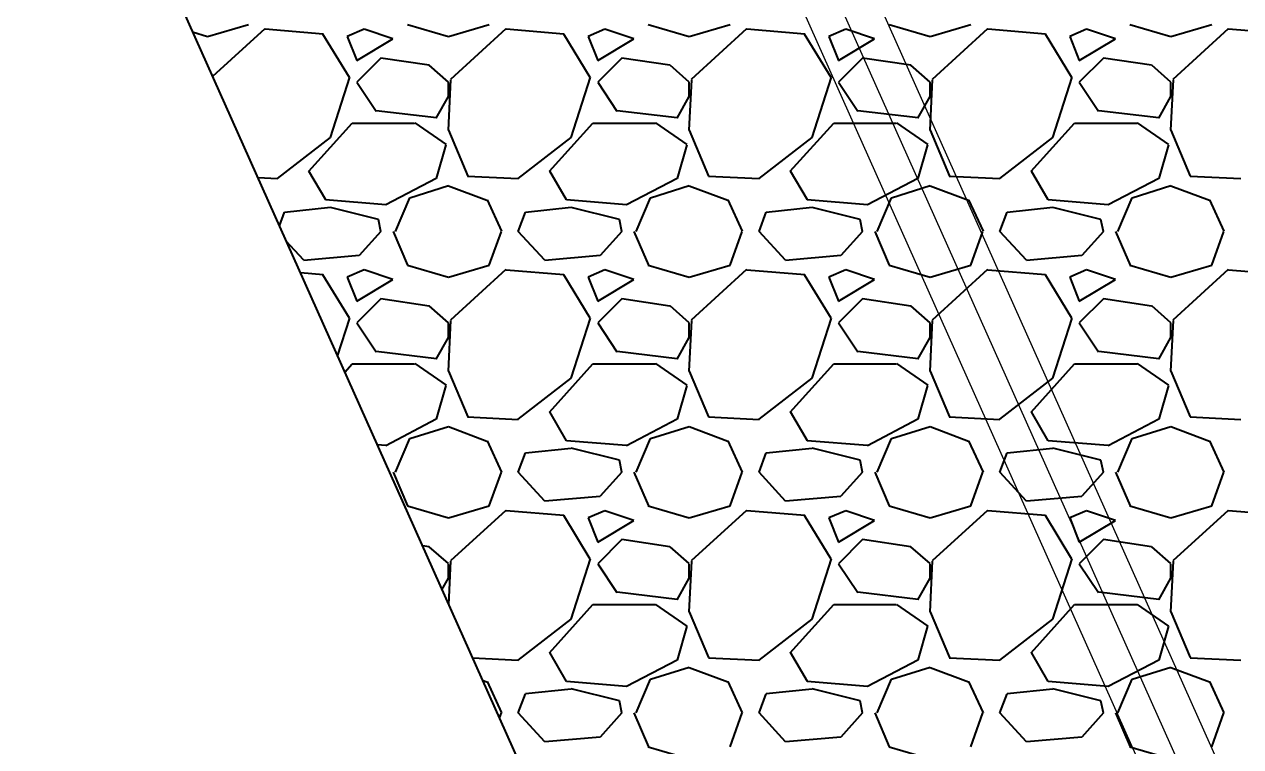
# Model space of a CAD drawing. Extents: x 2799052 to 2815686, y 1319509 to 1336143.
# Drawn here: x 2807712.48 to 2807722.58, y 1327355.72 to 1327361.72 of the extents above; entities that cross this region are included whole.
import ezdxf

# ---------------------------------------------------------------- set-up
doc = ezdxf.new("R2010")
doc.units = 0
doc.header["$LTSCALE"] = 0.5
doc.header["$MEASUREMENT"] = 0
doc.layers.add('C-Road-Asph-Hach-Bdry', color=64, linetype='Continuous', lineweight=25, plot=False)
for name, color, linetype, lineweight in [('C-RRAP', 160, 'Continuous', 40), ('C-SSWR', 1, 'Continuous', 25), ('C-Sswr-Pipe', 125, 'Continuous', 25)]:
    doc.layers.add(name, color=color, linetype=linetype, lineweight=lineweight)

msp = doc.modelspace()

# ---------------------------------------------------------------- linework, layer by layer
at = {"layer": 'C-Road-Asph-Hach-Bdry'}
msp.add_circle((2807368.688, 1327825.522), 8317.007, dxfattribs=at)
at = {"layer": 'C-RRAP'}
msp.add_line((2807698.453, 1327396.171), (2807736.771, 1327310.424), dxfattribs=at)
at = {"layer": 'C-RRAP', "linetype": 'Continuous'}
for p, q in [((2807714, 1327361.62), (2807714.34, 1327361.72)), ((2807714.477, 1327361.683), (2807714.042, 1327361.286)), ((2807714.96, 1327361.639), (2807714.48, 1327361.679)), ((2807715.3, 1327361.68), (2807715.16, 1327361.62)), ((2807715.54, 1327361.6), (2807715.3, 1327361.68)), ((2807715.66, 1327361.72), (2807716, 1327361.62)), ((2807716, 1327361.62), (2807716.34, 1327361.72)), ((2807716.477, 1327361.683), (2807716.017, 1327361.263)), ((2807716.96, 1327361.639), (2807716.48, 1327361.679)), ((2807717.3, 1327361.68), (2807717.16, 1327361.62)), ((2807717.54, 1327361.6), (2807717.3, 1327361.68)), ((2807717.66, 1327361.72), (2807718, 1327361.62)), ((2807718, 1327361.62), (2807718.34, 1327361.72)), ((2807718.477, 1327361.683), (2807718.017, 1327361.263)), ((2807718.96, 1327361.639), (2807718.48, 1327361.679)), ((2807719.3, 1327361.68), (2807719.16, 1327361.62)), ((2807719.54, 1327361.6), (2807719.3, 1327361.68)), ((2807719.66, 1327361.72), (2807720, 1327361.62)), ((2807720, 1327361.62), (2807720.34, 1327361.72)), ((2807720.477, 1327361.683), (2807720.017, 1327361.263)), ((2807720.96, 1327361.639), (2807720.48, 1327361.679)), ((2807721.3, 1327361.68), (2807721.16, 1327361.62)), ((2807721.54, 1327361.6), (2807721.3, 1327361.68)), ((2807721.66, 1327361.72), (2807722, 1327361.62)), ((2807722, 1327361.62), (2807722.34, 1327361.72)), ((2807722.477, 1327361.683), (2807722.017, 1327361.263)), ((2807722.96, 1327361.639), (2807722.48, 1327361.679)), ((2807713.876, 1327361.657), (2807714, 1327361.62)), ((2807715.178, 1327361.279), (2807714.958, 1327361.639)), ((2807715.16, 1327361.62), (2807715.24, 1327361.42)), ((2807715.24, 1327361.42), (2807715.54, 1327361.6)), ((2807717.178, 1327361.279), (2807716.958, 1327361.639)), ((2807717.16, 1327361.62), (2807717.24, 1327361.42)), ((2807717.24, 1327361.42), (2807717.54, 1327361.6)), ((2807719.178, 1327361.279), (2807718.958, 1327361.639)), ((2807719.16, 1327361.62), (2807719.24, 1327361.42)), ((2807719.24, 1327361.42), (2807719.54, 1327361.6)), ((2807721.178, 1327361.279), (2807720.958, 1327361.639)), ((2807721.16, 1327361.62), (2807721.24, 1327361.42)), ((2807721.24, 1327361.42), (2807721.54, 1327361.6)), ((2807715.44, 1327361.44), (2807715.24, 1327361.24)), ((2807715.84, 1327361.38), (2807715.44, 1327361.44)), ((2807716.001, 1327361.241), (2807715.841, 1327361.381)), ((2807717.44, 1327361.44), (2807717.24, 1327361.24)), ((2807717.84, 1327361.38), (2807717.44, 1327361.44)), ((2807718.001, 1327361.241), (2807717.841, 1327361.381)), ((2807719.44, 1327361.44), (2807719.24, 1327361.24)), ((2807719.84, 1327361.38), (2807719.44, 1327361.44)), ((2807720.001, 1327361.241), (2807719.841, 1327361.381)), ((2807721.44, 1327361.44), (2807721.24, 1327361.24)), ((2807721.84, 1327361.38), (2807721.44, 1327361.44)), ((2807722.001, 1327361.241), (2807721.841, 1327361.381)), ((2807715.021, 1327360.78), (2807715.181, 1327361.28)), ((2807716.018, 1327361.26), (2807715.998, 1327360.84)), ((2807717.021, 1327360.78), (2807717.181, 1327361.28)), ((2807718.018, 1327361.26), (2807717.998, 1327360.84)), ((2807719.021, 1327360.78), (2807719.181, 1327361.28)), ((2807720.018, 1327361.26), (2807719.998, 1327360.84)), ((2807721.021, 1327360.78), (2807721.181, 1327361.28)), ((2807722.018, 1327361.26), (2807721.998, 1327360.84)), ((2807715.24, 1327361.24), (2807715.4, 1327361)), ((2807716, 1327361.12), (2807716, 1327361.24)), ((2807717.24, 1327361.24), (2807717.4, 1327361)), ((2807718, 1327361.12), (2807718, 1327361.24)), ((2807719.24, 1327361.24), (2807719.4, 1327361)), ((2807720, 1327361.12), (2807720, 1327361.24)), ((2807721.24, 1327361.24), (2807721.4, 1327361)), ((2807722, 1327361.12), (2807722, 1327361.24)), ((2807715.9, 1327360.94), (2807716, 1327361.12)), ((2807717.9, 1327360.94), (2807718, 1327361.12)), ((2807719.9, 1327360.94), (2807720, 1327361.12)), ((2807721.9, 1327360.94), (2807722, 1327361.12)), ((2807715.401, 1327361.005), (2807715.901, 1327360.945)), ((2807717.401, 1327361.005), (2807717.901, 1327360.945)), ((2807719.401, 1327361.005), (2807719.901, 1327360.945)), ((2807721.401, 1327361.005), (2807721.901, 1327360.945)), ((2807714.84, 1327360.5), (2807715.2, 1327360.9)), ((2807715.2, 1327360.9), (2807715.72, 1327360.9)), ((2807715.721, 1327360.902), (2807715.981, 1327360.722)), ((2807716.84, 1327360.5), (2807717.2, 1327360.9)), ((2807717.2, 1327360.9), (2807717.72, 1327360.9)), ((2807717.721, 1327360.902), (2807717.981, 1327360.722)), ((2807718.84, 1327360.5), (2807719.2, 1327360.9)), ((2807719.2, 1327360.9), (2807719.72, 1327360.9)), ((2807719.721, 1327360.902), (2807719.981, 1327360.722)), ((2807720.84, 1327360.5), (2807721.2, 1327360.9)), ((2807721.2, 1327360.9), (2807721.72, 1327360.9)), ((2807721.721, 1327360.902), (2807721.981, 1327360.722)), ((2807714.58, 1327360.44), (2807715.02, 1327360.78)), ((2807716.001, 1327360.84), (2807716.161, 1327360.46)), ((2807716.58, 1327360.44), (2807717.02, 1327360.78)), ((2807718.001, 1327360.84), (2807718.161, 1327360.46)), ((2807718.58, 1327360.44), (2807719.02, 1327360.78)), ((2807720.001, 1327360.84), (2807720.161, 1327360.46)), ((2807720.58, 1327360.44), (2807721.02, 1327360.78)), ((2807722.001, 1327360.84), (2807722.161, 1327360.46)), ((2807715.98, 1327360.72), (2807715.9, 1327360.44)), ((2807717.98, 1327360.72), (2807717.9, 1327360.44)), ((2807719.98, 1327360.72), (2807719.9, 1327360.44)), ((2807721.98, 1327360.72), (2807721.9, 1327360.44)), ((2807714.417, 1327360.447), (2807714.58, 1327360.439)), ((2807714.982, 1327360.261), (2807714.842, 1327360.501)), ((2807716.16, 1327360.459), (2807716.58, 1327360.439)), ((2807716.982, 1327360.261), (2807716.842, 1327360.501)), ((2807718.16, 1327360.459), (2807718.58, 1327360.439)), ((2807718.982, 1327360.261), (2807718.842, 1327360.501)), ((2807720.16, 1327360.459), (2807720.58, 1327360.439)), ((2807720.982, 1327360.261), (2807720.842, 1327360.501)), ((2807722.16, 1327360.459), (2807722.58, 1327360.439)), ((2807715.9, 1327360.44), (2807715.48, 1327360.22)), ((2807715.68, 1327360.28), (2807716, 1327360.38)), ((2807716, 1327360.379), (2807716.32, 1327360.259)), ((2807717.9, 1327360.44), (2807717.48, 1327360.22)), ((2807717.68, 1327360.28), (2807718, 1327360.38)), ((2807718, 1327360.379), (2807718.32, 1327360.259)), ((2807719.9, 1327360.44), (2807719.48, 1327360.22)), ((2807719.68, 1327360.28), (2807720, 1327360.38)), ((2807720, 1327360.379), (2807720.32, 1327360.259)), ((2807721.9, 1327360.44), (2807721.48, 1327360.22)), ((2807721.68, 1327360.28), (2807722, 1327360.38)), ((2807722, 1327360.379), (2807722.32, 1327360.259)), ((2807715.48, 1327360.221), (2807714.98, 1327360.261)), ((2807715.56, 1327360), (2807715.68, 1327360.28)), ((2807716.321, 1327360.261), (2807716.441, 1327360.001)), ((2807717.48, 1327360.221), (2807716.98, 1327360.261)), ((2807717.56, 1327360), (2807717.68, 1327360.28)), ((2807718.321, 1327360.261), (2807718.441, 1327360.001)), ((2807719.48, 1327360.221), (2807718.98, 1327360.261)), ((2807719.56, 1327360), (2807719.68, 1327360.28)), ((2807720.321, 1327360.261), (2807720.441, 1327360.001)), ((2807721.48, 1327360.221), (2807720.98, 1327360.261)), ((2807721.56, 1327360), (2807721.68, 1327360.28)), ((2807722.321, 1327360.261), (2807722.441, 1327360.001)), ((2807714.597, 1327360.045), (2807714.64, 1327360.16)), ((2807715.02, 1327360.198), (2807714.64, 1327360.158)), ((2807715.42, 1327360.1), (2807715.02, 1327360.2)), ((2807716.58, 1327360), (2807716.64, 1327360.16)), ((2807717.02, 1327360.198), (2807716.64, 1327360.158)), ((2807717.42, 1327360.1), (2807717.02, 1327360.2)), ((2807718.58, 1327360), (2807718.64, 1327360.16)), ((2807719.02, 1327360.198), (2807718.64, 1327360.158)), ((2807719.42, 1327360.1), (2807719.02, 1327360.2)), ((2807720.58, 1327360), (2807720.64, 1327360.16)), ((2807721.02, 1327360.198), (2807720.64, 1327360.158)), ((2807721.42, 1327360.1), (2807721.02, 1327360.2)), ((2807715.44, 1327360), (2807715.42, 1327360.1)), ((2807717.44, 1327360), (2807717.42, 1327360.1)), ((2807719.44, 1327360), (2807719.42, 1327360.1)), ((2807721.44, 1327360), (2807721.42, 1327360.1)), ((2807715.44, 1327360), (2807715.26, 1327359.8)), ((2807715.541, 1327360), (2807715.661, 1327359.72)), ((2807715.541, 1327360), (2807715.541, 1327360)), ((2807716.34, 1327359.72), (2807716.44, 1327360)), ((2807716.8, 1327359.76), (2807716.58, 1327360)), ((2807717.44, 1327360), (2807717.26, 1327359.8)), ((2807717.541, 1327360), (2807717.661, 1327359.72)), ((2807718.34, 1327359.72), (2807718.44, 1327360)), ((2807718.8, 1327359.76), (2807718.58, 1327360)), ((2807719.44, 1327360), (2807719.26, 1327359.8)), ((2807719.541, 1327360), (2807719.661, 1327359.72)), ((2807720.34, 1327359.72), (2807720.44, 1327360)), ((2807720.8, 1327359.76), (2807720.58, 1327360)), ((2807721.44, 1327360), (2807721.26, 1327359.8)), ((2807721.541, 1327360), (2807721.661, 1327359.72)), ((2807722.34, 1327359.72), (2807722.44, 1327360)), ((2807714.8, 1327359.76), (2807714.651, 1327359.922)), ((2807715.26, 1327359.799), (2807714.8, 1327359.759)), ((2807717.26, 1327359.799), (2807716.8, 1327359.759)), ((2807719.26, 1327359.799), (2807718.8, 1327359.759)), ((2807721.26, 1327359.799), (2807720.8, 1327359.759)), ((2807714.96, 1327359.639), (2807714.771, 1327359.655)), ((2807715.178, 1327359.279), (2807714.958, 1327359.639)), ((2807715.3, 1327359.68), (2807715.16, 1327359.62)), ((2807715.54, 1327359.6), (2807715.3, 1327359.68)), ((2807715.66, 1327359.72), (2807716, 1327359.62)), ((2807716, 1327359.62), (2807716.34, 1327359.72)), ((2807716.477, 1327359.683), (2807716.017, 1327359.263)), ((2807716.96, 1327359.639), (2807716.48, 1327359.679)), ((2807717.178, 1327359.279), (2807716.958, 1327359.639)), ((2807717.3, 1327359.68), (2807717.16, 1327359.62)), ((2807717.54, 1327359.6), (2807717.3, 1327359.68)), ((2807717.66, 1327359.72), (2807718, 1327359.62)), ((2807718, 1327359.62), (2807718.34, 1327359.72)), ((2807718.477, 1327359.683), (2807718.017, 1327359.263)), ((2807718.96, 1327359.639), (2807718.48, 1327359.679)), ((2807719.178, 1327359.279), (2807718.958, 1327359.639)), ((2807719.3, 1327359.68), (2807719.16, 1327359.62)), ((2807719.54, 1327359.6), (2807719.3, 1327359.68)), ((2807719.66, 1327359.72), (2807720, 1327359.62)), ((2807720, 1327359.62), (2807720.34, 1327359.72)), ((2807720.477, 1327359.683), (2807720.017, 1327359.263)), ((2807720.96, 1327359.639), (2807720.48, 1327359.679)), ((2807721.178, 1327359.279), (2807720.958, 1327359.639)), ((2807721.3, 1327359.68), (2807721.16, 1327359.62)), ((2807721.54, 1327359.6), (2807721.3, 1327359.68)), ((2807721.66, 1327359.72), (2807722, 1327359.62)), ((2807722, 1327359.62), (2807722.34, 1327359.72)), ((2807722.477, 1327359.683), (2807722.017, 1327359.263)), ((2807722.96, 1327359.639), (2807722.48, 1327359.679)), ((2807715.16, 1327359.62), (2807715.24, 1327359.42)), ((2807715.24, 1327359.42), (2807715.54, 1327359.6)), ((2807717.16, 1327359.62), (2807717.24, 1327359.42)), ((2807717.24, 1327359.42), (2807717.54, 1327359.6)), ((2807719.16, 1327359.62), (2807719.24, 1327359.42)), ((2807719.24, 1327359.42), (2807719.54, 1327359.6)), ((2807721.16, 1327359.62), (2807721.24, 1327359.42)), ((2807721.24, 1327359.42), (2807721.54, 1327359.6)), ((2807715.44, 1327359.44), (2807715.24, 1327359.24)), ((2807715.84, 1327359.38), (2807715.44, 1327359.44)), ((2807717.44, 1327359.44), (2807717.24, 1327359.24)), ((2807717.84, 1327359.38), (2807717.44, 1327359.44)), ((2807719.44, 1327359.44), (2807719.24, 1327359.24)), ((2807719.84, 1327359.38), (2807719.44, 1327359.44)), ((2807721.44, 1327359.44), (2807721.24, 1327359.24)), ((2807721.84, 1327359.38), (2807721.44, 1327359.44)), ((2807716.001, 1327359.241), (2807715.841, 1327359.381)), ((2807718.001, 1327359.241), (2807717.841, 1327359.381)), ((2807720.001, 1327359.241), (2807719.841, 1327359.381)), ((2807722.001, 1327359.241), (2807721.841, 1327359.381)), ((2807715.08, 1327358.963), (2807715.181, 1327359.28)), ((2807715.24, 1327359.24), (2807715.4, 1327359)), ((2807716.018, 1327359.26), (2807715.998, 1327358.84)), ((2807716, 1327359.12), (2807716, 1327359.24)), ((2807717.021, 1327358.78), (2807717.181, 1327359.28)), ((2807717.24, 1327359.24), (2807717.4, 1327359)), ((2807718.018, 1327359.26), (2807717.998, 1327358.84)), ((2807718, 1327359.12), (2807718, 1327359.24)), ((2807719.021, 1327358.78), (2807719.181, 1327359.28)), ((2807719.24, 1327359.24), (2807719.4, 1327359)), ((2807720.018, 1327359.26), (2807719.998, 1327358.84)), ((2807720, 1327359.12), (2807720, 1327359.24)), ((2807721.021, 1327358.78), (2807721.181, 1327359.28)), ((2807721.24, 1327359.24), (2807721.4, 1327359)), ((2807722.018, 1327359.26), (2807721.998, 1327358.84)), ((2807722, 1327359.12), (2807722, 1327359.24)), ((2807715.9, 1327358.94), (2807716, 1327359.12)), ((2807717.9, 1327358.94), (2807718, 1327359.12)), ((2807719.9, 1327358.94), (2807720, 1327359.12)), ((2807721.9, 1327358.94), (2807722, 1327359.12)), ((2807715.401, 1327359.005), (2807715.901, 1327358.945)), ((2807717.401, 1327359.005), (2807717.901, 1327358.945)), ((2807719.401, 1327359.005), (2807719.901, 1327358.945)), ((2807721.401, 1327359.005), (2807721.901, 1327358.945)), ((2807715.139, 1327358.832), (2807715.2, 1327358.9)), ((2807715.2, 1327358.9), (2807715.72, 1327358.9)), ((2807715.721, 1327358.902), (2807715.981, 1327358.722)), ((2807716.001, 1327358.84), (2807716.161, 1327358.46)), ((2807716.84, 1327358.5), (2807717.2, 1327358.9)), ((2807717.2, 1327358.9), (2807717.72, 1327358.9)), ((2807717.2, 1327358.9), (2807717.2, 1327358.9)), ((2807717.721, 1327358.902), (2807717.981, 1327358.722)), ((2807718.001, 1327358.84), (2807718.161, 1327358.46)), ((2807718.84, 1327358.5), (2807719.2, 1327358.9)), ((2807719.2, 1327358.9), (2807719.72, 1327358.9)), ((2807719.721, 1327358.902), (2807719.981, 1327358.722)), ((2807720.001, 1327358.84), (2807720.161, 1327358.46)), ((2807720.84, 1327358.5), (2807721.2, 1327358.9)), ((2807721.2, 1327358.9), (2807721.72, 1327358.9)), ((2807721.721, 1327358.902), (2807721.981, 1327358.722)), ((2807722.001, 1327358.84), (2807722.161, 1327358.46)), ((2807716.58, 1327358.44), (2807717.02, 1327358.78)), ((2807718.58, 1327358.44), (2807719.02, 1327358.78)), ((2807720.58, 1327358.44), (2807721.02, 1327358.78)), ((2807715.98, 1327358.72), (2807715.9, 1327358.44)), ((2807715.98, 1327358.72), (2807715.98, 1327358.72)), ((2807717.98, 1327358.72), (2807717.9, 1327358.44)), ((2807719.98, 1327358.72), (2807719.9, 1327358.44)), ((2807721.98, 1327358.72), (2807721.9, 1327358.44)), ((2807715.9, 1327358.44), (2807715.48, 1327358.22)), ((2807716.16, 1327358.459), (2807716.58, 1327358.439)), ((2807716.982, 1327358.261), (2807716.842, 1327358.501)), ((2807717.9, 1327358.44), (2807717.48, 1327358.22)), ((2807718.16, 1327358.459), (2807718.58, 1327358.439)), ((2807718.982, 1327358.261), (2807718.842, 1327358.501)), ((2807719.9, 1327358.44), (2807719.48, 1327358.22)), ((2807720.16, 1327358.459), (2807720.58, 1327358.439)), ((2807720.982, 1327358.261), (2807720.842, 1327358.501)), ((2807721.9, 1327358.44), (2807721.48, 1327358.22)), ((2807722.16, 1327358.459), (2807722.58, 1327358.439)), ((2807715.68, 1327358.28), (2807716, 1327358.38)), ((2807716, 1327358.379), (2807716.32, 1327358.259)), ((2807717.68, 1327358.28), (2807718, 1327358.38)), ((2807718, 1327358.379), (2807718.32, 1327358.259)), ((2807719.68, 1327358.28), (2807720, 1327358.38)), ((2807720, 1327358.379), (2807720.32, 1327358.259)), ((2807721.68, 1327358.28), (2807722, 1327358.38)), ((2807722, 1327358.379), (2807722.32, 1327358.259)), ((2807715.48, 1327358.221), (2807715.409, 1327358.227)), ((2807715.56, 1327358), (2807715.68, 1327358.28)), ((2807716.321, 1327358.261), (2807716.441, 1327358.001)), ((2807717.48, 1327358.221), (2807716.98, 1327358.261)), ((2807717.56, 1327358), (2807717.68, 1327358.28)), ((2807718.321, 1327358.261), (2807718.441, 1327358.001)), ((2807719.48, 1327358.221), (2807718.98, 1327358.261)), ((2807719.56, 1327358), (2807719.68, 1327358.28)), ((2807720.321, 1327358.261), (2807720.441, 1327358.001)), ((2807721.48, 1327358.221), (2807720.98, 1327358.261)), ((2807721.56, 1327358), (2807721.68, 1327358.28)), ((2807722.321, 1327358.261), (2807722.441, 1327358.001)), ((2807716.58, 1327358), (2807716.64, 1327358.16)), ((2807717.02, 1327358.198), (2807716.64, 1327358.158)), ((2807717.42, 1327358.1), (2807717.02, 1327358.2)), ((2807718.58, 1327358), (2807718.64, 1327358.16)), ((2807719.02, 1327358.198), (2807718.64, 1327358.158)), ((2807719.42, 1327358.1), (2807719.02, 1327358.2)), ((2807720.58, 1327358), (2807720.64, 1327358.16)), ((2807721.02, 1327358.198), (2807720.64, 1327358.158)), ((2807721.42, 1327358.1), (2807721.02, 1327358.2)), ((2807717.44, 1327358), (2807717.42, 1327358.1)), ((2807719.44, 1327358), (2807719.42, 1327358.1)), ((2807721.44, 1327358), (2807721.42, 1327358.1)), ((2807715.541, 1327358), (2807715.661, 1327357.72)), ((2807716.34, 1327357.72), (2807716.44, 1327358)), ((2807716.8, 1327357.76), (2807716.58, 1327358)), ((2807717.44, 1327358), (2807717.26, 1327357.8)), ((2807717.541, 1327358), (2807717.661, 1327357.72)), ((2807718.34, 1327357.72), (2807718.44, 1327358)), ((2807718.8, 1327357.76), (2807718.58, 1327358)), ((2807719.44, 1327358), (2807719.26, 1327357.8)), ((2807719.541, 1327358), (2807719.661, 1327357.72)), ((2807720.34, 1327357.72), (2807720.44, 1327358)), ((2807720.8, 1327357.76), (2807720.58, 1327358)), ((2807721.44, 1327358), (2807721.26, 1327357.8)), ((2807721.541, 1327358), (2807721.661, 1327357.72)), ((2807722.34, 1327357.72), (2807722.44, 1327358)), ((2807715.66, 1327357.72), (2807716, 1327357.62)), ((2807716, 1327357.62), (2807716.34, 1327357.72)), ((2807717.26, 1327357.799), (2807716.8, 1327357.759)), ((2807717.66, 1327357.72), (2807718, 1327357.62)), ((2807718, 1327357.62), (2807718.34, 1327357.72)), ((2807719.26, 1327357.799), (2807718.8, 1327357.759)), ((2807719.66, 1327357.72), (2807720, 1327357.62)), ((2807720, 1327357.62), (2807720.34, 1327357.72)), ((2807721.26, 1327357.799), (2807720.8, 1327357.759)), ((2807721.66, 1327357.72), (2807722, 1327357.62)), ((2807722, 1327357.62), (2807722.34, 1327357.72)), ((2807716.477, 1327357.683), (2807716.017, 1327357.263)), ((2807716.96, 1327357.639), (2807716.48, 1327357.679)), ((2807717.178, 1327357.279), (2807716.958, 1327357.639)), ((2807717.3, 1327357.68), (2807717.16, 1327357.62)), ((2807717.16, 1327357.62), (2807717.24, 1327357.42)), ((2807717.54, 1327357.6), (2807717.3, 1327357.68)), ((2807718.477, 1327357.683), (2807718.017, 1327357.263)), ((2807718.96, 1327357.639), (2807718.48, 1327357.679)), ((2807719.178, 1327357.279), (2807718.958, 1327357.639)), ((2807719.3, 1327357.68), (2807719.16, 1327357.62)), ((2807719.16, 1327357.62), (2807719.24, 1327357.42)), ((2807719.54, 1327357.6), (2807719.3, 1327357.68)), ((2807720.477, 1327357.683), (2807720.017, 1327357.263)), ((2807720.96, 1327357.639), (2807720.48, 1327357.679)), ((2807721.178, 1327357.279), (2807720.958, 1327357.639)), ((2807720.96, 1327357.639), (2807720.96, 1327357.639)), ((2807721.3, 1327357.68), (2807721.16, 1327357.62)), ((2807721.16, 1327357.62), (2807721.24, 1327357.42)), ((2807721.54, 1327357.6), (2807721.3, 1327357.68)), ((2807722.477, 1327357.683), (2807722.017, 1327357.263)), ((2807722.96, 1327357.639), (2807722.48, 1327357.679)), ((2807717.24, 1327357.42), (2807717.54, 1327357.6)), ((2807719.24, 1327357.42), (2807719.54, 1327357.6)), ((2807721.24, 1327357.42), (2807721.54, 1327357.6)), ((2807717.44, 1327357.44), (2807717.24, 1327357.24)), ((2807717.84, 1327357.38), (2807717.44, 1327357.44)), ((2807719.44, 1327357.44), (2807719.24, 1327357.24)), ((2807719.84, 1327357.38), (2807719.44, 1327357.44)), ((2807721.44, 1327357.44), (2807721.24, 1327357.24)), ((2807721.84, 1327357.38), (2807721.44, 1327357.44)), ((2807715.84, 1327357.38), (2807715.784, 1327357.388)), ((2807716.001, 1327357.241), (2807715.841, 1327357.381)), ((2807718.001, 1327357.241), (2807717.841, 1327357.381)), ((2807720.001, 1327357.241), (2807719.841, 1327357.381)), ((2807722.001, 1327357.241), (2807721.841, 1327357.381)), ((2807716, 1327357.12), (2807716, 1327357.24)), ((2807716.018, 1327357.26), (2807716.001, 1327356.902)), ((2807717.021, 1327356.78), (2807717.181, 1327357.28)), ((2807717.24, 1327357.24), (2807717.4, 1327357)), ((2807718.018, 1327357.26), (2807717.998, 1327356.84)), ((2807718, 1327357.12), (2807718, 1327357.24)), ((2807719.021, 1327356.78), (2807719.181, 1327357.28)), ((2807719.24, 1327357.24), (2807719.4, 1327357)), ((2807720.018, 1327357.26), (2807719.998, 1327356.84)), ((2807720, 1327357.12), (2807720, 1327357.24)), ((2807721.021, 1327356.78), (2807721.181, 1327357.28)), ((2807721.24, 1327357.24), (2807721.4, 1327357)), ((2807722.018, 1327357.26), (2807721.998, 1327356.84)), ((2807722, 1327357.12), (2807722, 1327357.24)), ((2807715.947, 1327357.024), (2807716, 1327357.12)), ((2807717.9, 1327356.94), (2807718, 1327357.12)), ((2807719.9, 1327356.94), (2807720, 1327357.12)), ((2807721.9, 1327356.94), (2807722, 1327357.12)), ((2807717.401, 1327357.005), (2807717.901, 1327356.945)), ((2807719.401, 1327357.005), (2807719.901, 1327356.945)), ((2807721.401, 1327357.005), (2807721.901, 1327356.945)), ((2807716.84, 1327356.5), (2807717.2, 1327356.9)), ((2807717.2, 1327356.9), (2807717.72, 1327356.9)), ((2807717.721, 1327356.902), (2807717.981, 1327356.722)), ((2807718.001, 1327356.84), (2807718.161, 1327356.46)), ((2807718.84, 1327356.5), (2807719.2, 1327356.9)), ((2807719.2, 1327356.9), (2807719.72, 1327356.9)), ((2807719.721, 1327356.902), (2807719.981, 1327356.722)), ((2807720.001, 1327356.84), (2807720.161, 1327356.46)), ((2807720.84, 1327356.5), (2807721.2, 1327356.9)), ((2807721.2, 1327356.9), (2807721.72, 1327356.9)), ((2807721.721, 1327356.902), (2807721.981, 1327356.722)), ((2807722.001, 1327356.84), (2807722.161, 1327356.46)), ((2807716.58, 1327356.44), (2807717.02, 1327356.78)), ((2807717.98, 1327356.72), (2807717.9, 1327356.44)), ((2807718.58, 1327356.44), (2807719.02, 1327356.78)), ((2807719.98, 1327356.72), (2807719.9, 1327356.44)), ((2807720.58, 1327356.44), (2807721.02, 1327356.78)), ((2807721.98, 1327356.72), (2807721.9, 1327356.44)), ((2807716.2, 1327356.457), (2807716.58, 1327356.439)), ((2807716.982, 1327356.261), (2807716.842, 1327356.501)), ((2807717.9, 1327356.44), (2807717.48, 1327356.22)), ((2807718.16, 1327356.459), (2807718.58, 1327356.439)), ((2807718.58, 1327356.44), (2807718.58, 1327356.44)), ((2807718.982, 1327356.261), (2807718.842, 1327356.501)), ((2807719.9, 1327356.44), (2807719.48, 1327356.22)), ((2807720.16, 1327356.459), (2807720.58, 1327356.439)), ((2807720.982, 1327356.261), (2807720.842, 1327356.501)), ((2807721.9, 1327356.44), (2807721.48, 1327356.22)), ((2807722.16, 1327356.459), (2807722.58, 1327356.439)), ((2807717.68, 1327356.28), (2807718, 1327356.38)), ((2807718, 1327356.379), (2807718.32, 1327356.259)), ((2807719.68, 1327356.28), (2807720, 1327356.38)), ((2807720, 1327356.379), (2807720.32, 1327356.259)), ((2807721.68, 1327356.28), (2807722, 1327356.38)), ((2807722, 1327356.379), (2807722.32, 1327356.259)), ((2807716.282, 1327356.273), (2807716.32, 1327356.259)), ((2807716.321, 1327356.261), (2807716.441, 1327356.001)), ((2807717.48, 1327356.221), (2807716.98, 1327356.261)), ((2807717.56, 1327356), (2807717.68, 1327356.28)), ((2807718.321, 1327356.261), (2807718.441, 1327356.001)), ((2807719.48, 1327356.221), (2807718.98, 1327356.261)), ((2807719.56, 1327356), (2807719.68, 1327356.28)), ((2807720.321, 1327356.261), (2807720.441, 1327356.001)), ((2807721.48, 1327356.221), (2807720.98, 1327356.261)), ((2807721.56, 1327356), (2807721.68, 1327356.28)), ((2807722.321, 1327356.261), (2807722.441, 1327356.001)), ((2807716.58, 1327356), (2807716.64, 1327356.16)), ((2807717.02, 1327356.198), (2807716.64, 1327356.158)), ((2807717.42, 1327356.1), (2807717.02, 1327356.2)), ((2807718.58, 1327356), (2807718.64, 1327356.16)), ((2807719.02, 1327356.198), (2807718.64, 1327356.158)), ((2807719.42, 1327356.1), (2807719.02, 1327356.2)), ((2807720.58, 1327356), (2807720.64, 1327356.16)), ((2807721.02, 1327356.198), (2807720.64, 1327356.158)), ((2807721.42, 1327356.1), (2807721.02, 1327356.2)), ((2807717.44, 1327356), (2807717.42, 1327356.1)), ((2807719.44, 1327356), (2807719.42, 1327356.1)), ((2807721.44, 1327356), (2807721.42, 1327356.1)), ((2807716.424, 1327355.956), (2807716.44, 1327356)), ((2807716.8, 1327355.76), (2807716.58, 1327356)), ((2807717.44, 1327356), (2807717.26, 1327355.8)), ((2807717.541, 1327356), (2807717.661, 1327355.72)), ((2807718.34, 1327355.72), (2807718.44, 1327356)), ((2807718.8, 1327355.76), (2807718.58, 1327356)), ((2807719.44, 1327356), (2807719.26, 1327355.8)), ((2807719.541, 1327356), (2807719.661, 1327355.72)), ((2807720.34, 1327355.72), (2807720.44, 1327356)), ((2807720.8, 1327355.76), (2807720.58, 1327356)), ((2807721.44, 1327356), (2807721.26, 1327355.8)), ((2807721.541, 1327356), (2807721.661, 1327355.72)), ((2807722.34, 1327355.72), (2807722.44, 1327356)), ((2807717.26, 1327355.799), (2807716.8, 1327355.759)), ((2807719.26, 1327355.799), (2807718.8, 1327355.759)), ((2807721.26, 1327355.799), (2807720.8, 1327355.759)), ((2807717.66, 1327355.72), (2807718, 1327355.62)), ((2807719.66, 1327355.72), (2807720, 1327355.62)), ((2807721.66, 1327355.72), (2807722, 1327355.62))]:
    msp.add_line(p, q, dxfattribs=at)
at = {"layer": 'C-SSWR'}
for p, q in [((2807646.56, 1327525.285), (2807760.782, 1327269.684)), ((2807646.012, 1327525.041), (2807760.234, 1327269.439))]:
    msp.add_line(p, q, dxfattribs=at)
at = {"layer": 'C-Sswr-Pipe'}
msp.add_line((2807646.286, 1327525.163), (2807760.508, 1327269.561), dxfattribs=at)

doc.saveas('drawing.dxf')
